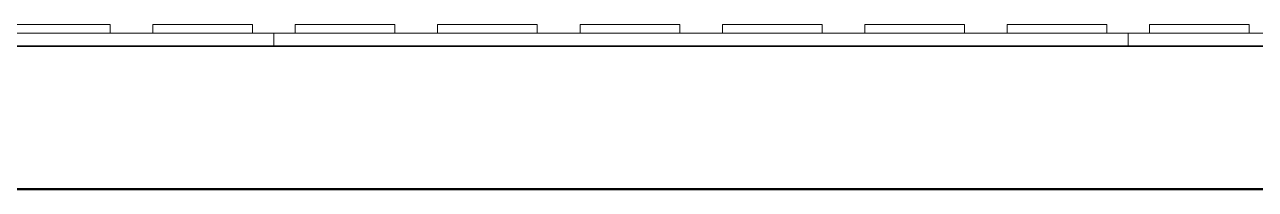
# Model space of a CAD drawing. Header units: millimetres. Extents: x -153298 to 620751, y -313239 to 250031.
# Drawn here: x 125570.3 to 126002.5, y -294559.5 to -294501.8 of the extents above; entities that cross this region are included whole.
import ezdxf

# ---------------------------------------------------------------- set-up
doc = ezdxf.new("R2010")
doc.units = ezdxf.units.MM
for name, color, linetype, lineweight in [('A-FLOR-LEVL', 7, 'Continuous', 35), ('A-FLOR-LEVL-E', 7, 'Continuous', 35), ('A-GENM', 7, 'Continuous', 9)]:
    doc.layers.add(name, color=color, linetype=linetype, lineweight=lineweight)

# ---------------------------------------------------------------- blocks, each defined once
blk = doc.blocks.new('Ramp - Ramp-6647670-2120-01 ENTRANCE 1 SECTION A')
at = {"layer": 'A-FLOR-LEVL', "color": 7}
for p, q in [((-856476.1881364416, 101937.4035925976), (-858376.1881364417, 101937.4035925976)), ((-858376.1881364417, 101887.4035925976), (-856476.1881364416, 101887.4035925976))]:
    blk.add_line(p, q, dxfattribs=at)
at = {"layer": 'A-FLOR-LEVL-E', "color": 7}
blk.add_line((-856476.1881364416, 101887.2302818527), (-858176.8450252687, 101887.2302818527), dxfattribs=at)
blk = doc.blocks.new('DPA_GM_Tactile Tile Line Base - Decision Tactile-V38-2120-01 ENTRANCE 1 SECTION A')
at = {"layer": 'A-GENM', "color": 7}
for p, q in [((-857684.8738653887, 101945.0000000002), (-857649.8738653887, 101945.0000000002)), ((-857649.8738653887, 101945.0000000002), (-857679.7482340594, 101945.0000000002)), ((-857679.7482340594, 101945.0000000002), (-857649.8738653887, 101945.0000000002)), ((-857649.8738653887, 101945.0000000002), (-857679.7482340594, 101945.0000000002)), ((-857679.7482340594, 101945.0000000002), (-857649.8738653887, 101945.0000000002)), ((-857649.8738653887, 101945.0000000002), (-857679.7482340594, 101945.0000000002)), ((-857679.7482340594, 101945.0000000002), (-857649.8738653887, 101945.0000000002)), ((-857649.8738653887, 101945.0000000002), (-857679.7482340594, 101945.0000000002)), ((-857679.7482340594, 101945.0000000002), (-857649.8738653887, 101945.0000000002)), ((-857649.8738653887, 101945.0000000002), (-857679.7482340594, 101945.0000000002)), ((-857679.7482340594, 101945.0000000002), (-857649.8738653887, 101945.0000000002)), ((-857649.8738653887, 101945.0000000002), (-857679.7482340594, 101945.0000000002)), ((-857649.8738653887, 101942.0000000002), (-857649.8738653887, 101945.0000000002)), ((-857649.8738653887, 101942.0000000002), (-857649.8738653887, 101945.0000000002)), ((-857649.8738653887, 101942.0000000002), (-857649.8738653887, 101945.0000000002)), ((-857649.8738653887, 101942.0000000002), (-857649.8738653887, 101945.0000000002)), ((-857649.8738653887, 101942.0000000002), (-857649.8738653887, 101945.0000000002)), ((-857649.8738653887, 101942.0000000002), (-857649.8738653887, 101945.0000000002)), ((-857634.8738653887, 101945.0000000002), (-857634.8738653887, 101942.0000000002)), ((-857621.903198678, 101945.0000000002), (-857634.8738653887, 101945.0000000002)), ((-857634.8738653887, 101945.0000000002), (-857621.903198678, 101945.0000000002)), ((-857634.8738653887, 101945.0000000002), (-857634.8738653887, 101942.0000000002)), ((-857621.903198678, 101945.0000000002), (-857634.8738653887, 101945.0000000002)), ((-857634.8738653887, 101945.0000000002), (-857621.903198678, 101945.0000000002)), ((-857634.8738653887, 101945.0000000002), (-857634.8738653887, 101942.0000000002)), ((-857621.903198678, 101945.0000000002), (-857634.8738653887, 101945.0000000002)), ((-857634.8738653887, 101945.0000000002), (-857621.903198678, 101945.0000000002)), ((-857634.8738653887, 101945.0000000002), (-857634.8738653887, 101942.0000000002)), ((-857621.903198678, 101945.0000000002), (-857634.8738653887, 101945.0000000002)), ((-857634.8738653887, 101945.0000000002), (-857621.903198678, 101945.0000000002)), ((-857634.8738653887, 101945.0000000002), (-857634.8738653887, 101942.0000000002)), ((-857621.903198678, 101945.0000000002), (-857634.8738653887, 101945.0000000002)), ((-857634.8738653887, 101945.0000000002), (-857621.903198678, 101945.0000000002)), ((-857634.8738653887, 101945.0000000002), (-857634.8738653887, 101942.0000000002)), ((-857621.903198678, 101945.0000000002), (-857634.8738653887, 101945.0000000002)), ((-857634.8738653887, 101945.0000000002), (-857599.8738653888, 101945.0000000002)), ((-857599.8738653888, 101945.0000000002), (-857621.4339759079, 101945.0000000002)), ((-857621.4339759079, 101945.0000000002), (-857599.8738653888, 101945.0000000002)), ((-857599.8738653888, 101945.0000000002), (-857621.4339759079, 101945.0000000002)), ((-857621.4339759079, 101945.0000000002), (-857599.8738653888, 101945.0000000002)), ((-857599.8738653888, 101945.0000000002), (-857621.4339759079, 101945.0000000002)), ((-857621.4339759079, 101945.0000000002), (-857599.8738653888, 101945.0000000002)), ((-857599.8738653888, 101945.0000000002), (-857621.4339759079, 101945.0000000002)), ((-857621.4339759079, 101945.0000000002), (-857599.8738653888, 101945.0000000002)), ((-857599.8738653888, 101945.0000000002), (-857621.4339759079, 101945.0000000002)), ((-857621.4339759079, 101945.0000000002), (-857599.8738653888, 101945.0000000002)), ((-857599.8738653888, 101945.0000000002), (-857621.4339759079, 101945.0000000002)), ((-857599.8738653887, 101942.0000000002), (-857599.8738653887, 101945.0000000002)), ((-857599.8738653887, 101942.0000000002), (-857599.8738653887, 101945.0000000002)), ((-857599.8738653887, 101942.0000000002), (-857599.8738653887, 101945.0000000002)), ((-857599.8738653887, 101942.0000000002), (-857599.8738653887, 101945.0000000002)), ((-857599.8738653887, 101942.0000000002), (-857599.8738653887, 101945.0000000002)), ((-857599.8738653887, 101942.0000000002), (-857599.8738653887, 101945.0000000002)), ((-857584.8738653887, 101945.0000000002), (-857584.8738653887, 101942.0000000002)), ((-857584.8738653887, 101945.0000000002), (-857562.8445320994, 101945.0000000002)), ((-857562.8445320994, 101945.0000000002), (-857584.8738653887, 101945.0000000002)), ((-857584.8738653887, 101945.0000000002), (-857584.8738653887, 101942.0000000002)), ((-857584.8738653887, 101945.0000000002), (-857562.8445320994, 101945.0000000002)), ((-857562.8445320994, 101945.0000000002), (-857584.8738653887, 101945.0000000002)), ((-857584.8738653887, 101945.0000000002), (-857584.8738653887, 101942.0000000002)), ((-857584.8738653887, 101945.0000000002), (-857562.8445320994, 101945.0000000002)), ((-857562.8445320994, 101945.0000000002), (-857584.8738653887, 101945.0000000002)), ((-857584.8738653887, 101945.0000000002), (-857584.8738653887, 101942.0000000002)), ((-857584.8738653887, 101945.0000000002), (-857562.8445320994, 101945.0000000002)), ((-857562.8445320994, 101945.0000000002), (-857584.8738653887, 101945.0000000002)), ((-857584.8738653887, 101945.0000000002), (-857584.8738653887, 101942.0000000002)), ((-857584.8738653887, 101945.0000000002), (-857562.8445320994, 101945.0000000002)), ((-857562.8445320994, 101945.0000000002), (-857584.8738653887, 101945.0000000002)), ((-857584.8738653887, 101945.0000000002), (-857584.8738653887, 101942.0000000002)), ((-857584.8738653887, 101945.0000000002), (-857549.8738653888, 101945.0000000002)), ((-857562.8445320994, 101945.0000000002), (-857584.8738653887, 101945.0000000002)), ((-857562.8209115231, 101945.0000000002), (-857549.8738653888, 101945.0000000002)), ((-857549.8738653888, 101945.0000000002), (-857562.8209115231, 101945.0000000002)), ((-857562.8209115231, 101945.0000000002), (-857549.8738653888, 101945.0000000002)), ((-857549.8738653888, 101945.0000000002), (-857562.8209115231, 101945.0000000002)), ((-857562.8209115231, 101945.0000000002), (-857549.8738653888, 101945.0000000002)), ((-857549.8738653888, 101945.0000000002), (-857562.8209115231, 101945.0000000002)), ((-857562.8209115231, 101945.0000000002), (-857549.8738653888, 101945.0000000002)), ((-857549.8738653888, 101945.0000000002), (-857562.8209115231, 101945.0000000002)), ((-857562.8209115231, 101945.0000000002), (-857549.8738653888, 101945.0000000002)), ((-857549.8738653888, 101945.0000000002), (-857562.8209115231, 101945.0000000002)), ((-857549.8738653888, 101945.0000000002), (-857562.8209115231, 101945.0000000002)), ((-857549.8738653888, 101942.0000000002), (-857549.8738653888, 101945.0000000002)), ((-857549.8738653888, 101942.0000000002), (-857549.8738653888, 101945.0000000002)), ((-857549.8738653888, 101942.0000000002), (-857549.8738653888, 101945.0000000002)), ((-857549.8738653888, 101942.0000000002), (-857549.8738653888, 101945.0000000002)), ((-857549.8738653888, 101942.0000000002), (-857549.8738653888, 101945.0000000002)), ((-857549.8738653888, 101942.0000000002), (-857549.8738653888, 101945.0000000002)), ((-857534.8738653887, 101945.0000000002), (-857534.8738653887, 101942.0000000002)), ((-857534.8738653888, 101945.0000000002), (-857504.9994967179, 101945.0000000002)), ((-857504.9994967179, 101945.0000000002), (-857534.8738653888, 101945.0000000002)), ((-857534.8738653887, 101945.0000000002), (-857534.8738653887, 101942.0000000002)), ((-857534.8738653888, 101945.0000000002), (-857504.9994967179, 101945.0000000002)), ((-857504.9994967179, 101945.0000000002), (-857534.8738653888, 101945.0000000002)), ((-857534.8738653887, 101945.0000000002), (-857534.8738653887, 101942.0000000002)), ((-857534.8738653888, 101945.0000000002), (-857504.9994967179, 101945.0000000002)), ((-857504.9994967179, 101945.0000000002), (-857534.8738653888, 101945.0000000002)), ((-857534.8738653887, 101945.0000000002), (-857534.8738653887, 101942.0000000002)), ((-857534.8738653888, 101945.0000000002), (-857504.9994967179, 101945.0000000002)), ((-857504.9994967179, 101945.0000000002), (-857534.8738653888, 101945.0000000002)), ((-857534.8738653887, 101945.0000000002), (-857534.8738653887, 101942.0000000002)), ((-857534.8738653888, 101945.0000000002), (-857504.9994967179, 101945.0000000002)), ((-857504.9994967179, 101945.0000000002), (-857534.8738653888, 101945.0000000002)), ((-857534.8738653887, 101945.0000000002), (-857534.8738653887, 101942.0000000002)), ((-857534.8738653888, 101945.0000000002), (-857499.8738653887, 101945.0000000002)), ((-857504.9994967179, 101945.0000000002), (-857534.8738653888, 101945.0000000002)), ((-857504.124879001, 101945.0000000002), (-857499.8738653887, 101945.0000000002)), ((-857499.8738653887, 101945.0000000002), (-857504.124879001, 101945.0000000002)), ((-857504.124879001, 101945.0000000002), (-857499.8738653887, 101945.0000000002)), ((-857499.8738653887, 101945.0000000002), (-857504.124879001, 101945.0000000002)), ((-857504.124879001, 101945.0000000002), (-857499.8738653887, 101945.0000000002)), ((-857499.8738653887, 101945.0000000002), (-857504.124879001, 101945.0000000002)), ((-857504.124879001, 101945.0000000002), (-857499.8738653887, 101945.0000000002)), ((-857499.8738653887, 101945.0000000002), (-857504.124879001, 101945.0000000002)), ((-857504.124879001, 101945.0000000002), (-857499.8738653887, 101945.0000000002)), ((-857499.8738653887, 101945.0000000002), (-857504.124879001, 101945.0000000002)), ((-857499.8738653887, 101945.0000000002), (-857504.124879001, 101945.0000000002)), ((-857499.8738653887, 101942.0000000002), (-857499.8738653887, 101945.0000000002)), ((-857499.8738653887, 101942.0000000002), (-857499.8738653887, 101945.0000000002)), ((-857499.8738653887, 101942.0000000002), (-857499.8738653887, 101945.0000000002)), ((-857499.8738653887, 101942.0000000002), (-857499.8738653887, 101945.0000000002)), ((-857499.8738653887, 101942.0000000002), (-857499.8738653887, 101945.0000000002)), ((-857499.8738653887, 101942.0000000002), (-857499.8738653887, 101945.0000000002)), ((-857484.8738653888, 101945.0000000002), (-857484.8738653888, 101942.0000000002)), ((-857484.8738653888, 101945.0000000002), (-857449.8738653887, 101945.0000000002)), ((-857449.8738653887, 101945.0000000002), (-857484.8738653888, 101945.0000000002)), ((-857484.8738653888, 101945.0000000002), (-857484.8738653888, 101942.0000000002)), ((-857484.8738653888, 101945.0000000002), (-857449.8738653887, 101945.0000000002)), ((-857449.8738653887, 101945.0000000002), (-857484.8738653888, 101945.0000000002)), ((-857484.8738653888, 101945.0000000002), (-857484.8738653888, 101942.0000000002)), ((-857484.8738653888, 101945.0000000002), (-857449.8738653887, 101945.0000000002)), ((-857449.8738653887, 101945.0000000002), (-857484.8738653888, 101945.0000000002)), ((-857484.8738653888, 101945.0000000002), (-857484.8738653888, 101942.0000000002)), ((-857484.8738653888, 101945.0000000002), (-857449.8738653887, 101945.0000000002)), ((-857449.8738653887, 101945.0000000002), (-857484.8738653888, 101945.0000000002)), ((-857484.8738653888, 101945.0000000002), (-857484.8738653888, 101942.0000000002)), ((-857484.8738653888, 101945.0000000002), (-857449.8738653887, 101945.0000000002)), ((-857449.8738653887, 101945.0000000002), (-857484.8738653888, 101945.0000000002)), ((-857484.8738653888, 101945.0000000002), (-857484.8738653888, 101942.0000000002)), ((-857484.8738653888, 101945.0000000002), (-857449.8738653887, 101945.0000000002)), ((-857449.8738653887, 101945.0000000002), (-857484.8738653888, 101945.0000000002)), ((-857449.8738653887, 101942.0000000002), (-857449.8738653887, 101945.0000000002)), ((-857449.8738653887, 101942.0000000002), (-857449.8738653887, 101945.0000000002)), ((-857449.8738653887, 101942.0000000002), (-857449.8738653887, 101945.0000000002)), ((-857449.8738653887, 101942.0000000002), (-857449.8738653887, 101945.0000000002)), ((-857449.8738653887, 101942.0000000002), (-857449.8738653887, 101945.0000000002)), ((-857449.8738653887, 101942.0000000002), (-857449.8738653887, 101945.0000000002)), ((-857434.8738653887, 101945.0000000002), (-857434.8738653887, 101942.0000000002)), ((-857399.8738653887, 101945.0000000002), (-857434.8738653887, 101945.0000000002)), ((-857434.8738653887, 101945.0000000002), (-857399.8738653887, 101945.0000000002)), ((-857434.8738653887, 101945.0000000002), (-857434.8738653887, 101942.0000000002)), ((-857399.8738653887, 101945.0000000002), (-857434.8738653887, 101945.0000000002)), ((-857434.8738653887, 101945.0000000002), (-857399.8738653887, 101945.0000000002)), ((-857434.8738653887, 101945.0000000002), (-857434.8738653887, 101942.0000000002)), ((-857399.8738653887, 101945.0000000002), (-857434.8738653887, 101945.0000000002)), ((-857434.8738653887, 101945.0000000002), (-857399.8738653887, 101945.0000000002)), ((-857434.8738653887, 101945.0000000002), (-857434.8738653887, 101942.0000000002)), ((-857399.8738653887, 101945.0000000002), (-857434.8738653887, 101945.0000000002)), ((-857434.8738653887, 101945.0000000002), (-857399.8738653887, 101945.0000000002)), ((-857434.8738653887, 101945.0000000002), (-857434.8738653887, 101942.0000000002)), ((-857399.8738653887, 101945.0000000002), (-857434.8738653887, 101945.0000000002)), ((-857434.8738653887, 101945.0000000002), (-857399.8738653887, 101945.0000000002)), ((-857434.8738653887, 101945.0000000002), (-857434.8738653887, 101942.0000000002)), ((-857399.8738653887, 101945.0000000002), (-857434.8738653887, 101945.0000000002)), ((-857434.8738653887, 101945.0000000002), (-857399.8738653887, 101945.0000000002)), ((-857399.8738653887, 101942.0000000002), (-857399.8738653887, 101945.0000000002)), ((-857399.8738653887, 101942.0000000002), (-857399.8738653887, 101945.0000000002)), ((-857399.8738653887, 101942.0000000002), (-857399.8738653887, 101945.0000000002)), ((-857399.8738653887, 101942.0000000002), (-857399.8738653887, 101945.0000000002)), ((-857399.8738653887, 101942.0000000002), (-857399.8738653887, 101945.0000000002)), ((-857399.8738653887, 101942.0000000002), (-857399.8738653887, 101945.0000000002)), ((-857384.8738653887, 101945.0000000002), (-857384.8738653887, 101942.0000000002)), ((-857349.8738653887, 101945.0000000002), (-857384.8738653887, 101945.0000000002)), ((-857384.8738653887, 101945.0000000002), (-857349.8738653887, 101945.0000000002)), ((-857384.8738653887, 101945.0000000002), (-857384.8738653887, 101942.0000000002)), ((-857349.8738653887, 101945.0000000002), (-857384.8738653887, 101945.0000000002)), ((-857384.8738653887, 101945.0000000002), (-857349.8738653887, 101945.0000000002)), ((-857384.8738653887, 101945.0000000002), (-857384.8738653887, 101942.0000000002)), ((-857349.8738653887, 101945.0000000002), (-857384.8738653887, 101945.0000000002)), ((-857384.8738653887, 101945.0000000002), (-857349.8738653887, 101945.0000000002)), ((-857384.8738653887, 101945.0000000002), (-857384.8738653887, 101942.0000000002)), ((-857349.8738653887, 101945.0000000002), (-857384.8738653887, 101945.0000000002)), ((-857384.8738653887, 101945.0000000002), (-857349.8738653887, 101945.0000000002)), ((-857384.8738653887, 101945.0000000002), (-857384.8738653887, 101942.0000000002)), ((-857349.8738653887, 101945.0000000002), (-857384.8738653887, 101945.0000000002)), ((-857384.8738653887, 101945.0000000002), (-857349.8738653887, 101945.0000000002)), ((-857384.8738653887, 101945.0000000002), (-857384.8738653887, 101942.0000000002)), ((-857349.8738653887, 101945.0000000002), (-857384.8738653887, 101945.0000000002)), ((-857384.8738653887, 101945.0000000002), (-857349.8738653887, 101945.0000000002)), ((-857349.8738653887, 101942.0000000002), (-857349.8738653887, 101945.0000000002)), ((-857349.8738653887, 101942.0000000002), (-857349.8738653887, 101945.0000000002)), ((-857349.8738653887, 101942.0000000002), (-857349.8738653887, 101945.0000000002)), ((-857349.8738653887, 101942.0000000002), (-857349.8738653887, 101945.0000000002)), ((-857349.8738653887, 101942.0000000002), (-857349.8738653887, 101945.0000000002)), ((-857349.8738653887, 101942.0000000002), (-857349.8738653887, 101945.0000000002)), ((-857334.8738653887, 101945.0000000002), (-857334.8738653887, 101942.0000000002)), ((-857299.8738653888, 101945.0000000002), (-857334.8738653887, 101945.0000000002)), ((-857334.8738653887, 101945.0000000002), (-857299.8738653888, 101945.0000000002)), ((-857334.8738653887, 101945.0000000002), (-857334.8738653887, 101942.0000000002)), ((-857299.8738653888, 101945.0000000002), (-857334.8738653887, 101945.0000000002)), ((-857334.8738653887, 101945.0000000002), (-857299.8738653888, 101945.0000000002)), ((-857334.8738653887, 101945.0000000002), (-857334.8738653887, 101942.0000000002)), ((-857299.8738653888, 101945.0000000002), (-857334.8738653887, 101945.0000000002)), ((-857334.8738653887, 101945.0000000002), (-857299.8738653888, 101945.0000000002)), ((-857334.8738653887, 101945.0000000002), (-857334.8738653887, 101942.0000000002)), ((-857299.8738653888, 101945.0000000002), (-857334.8738653887, 101945.0000000002)), ((-857334.8738653887, 101945.0000000002), (-857299.8738653888, 101945.0000000002)), ((-857334.8738653887, 101945.0000000002), (-857334.8738653887, 101942.0000000002)), ((-857299.8738653888, 101945.0000000002), (-857334.8738653887, 101945.0000000002)), ((-857334.8738653887, 101945.0000000002), (-857299.8738653888, 101945.0000000002)), ((-857334.8738653887, 101945.0000000002), (-857334.8738653887, 101942.0000000002)), ((-857299.8738653888, 101945.0000000002), (-857334.8738653887, 101945.0000000002)), ((-857334.8738653887, 101945.0000000002), (-857299.8738653888, 101945.0000000002)), ((-857299.8738653887, 101942.0000000002), (-857299.8738653887, 101945.0000000002)), ((-857299.8738653887, 101942.0000000002), (-857299.8738653887, 101945.0000000002)), ((-857299.8738653887, 101942.0000000002), (-857299.8738653887, 101945.0000000002)), ((-857299.8738653887, 101942.0000000002), (-857299.8738653887, 101945.0000000002)), ((-857299.8738653887, 101942.0000000002), (-857299.8738653887, 101945.0000000002)), ((-857299.8738653887, 101942.0000000002), (-857299.8738653887, 101945.0000000002)), ((-857284.8738653887, 101945.0000000002), (-857284.8738653887, 101942.0000000002)), ((-857284.8738653887, 101945.0000000002), (-857249.8738653888, 101945.0000000002)), ((-857249.8738653888, 101945.0000000002), (-857284.8738653887, 101945.0000000002)), ((-857284.8738653887, 101945.0000000002), (-857284.8738653887, 101942.0000000002)), ((-857284.8738653887, 101945.0000000002), (-857249.8738653888, 101945.0000000002)), ((-857249.8738653888, 101945.0000000002), (-857284.8738653887, 101945.0000000002)), ((-857284.8738653887, 101945.0000000002), (-857284.8738653887, 101942.0000000002)), ((-857284.8738653887, 101945.0000000002), (-857249.8738653888, 101945.0000000002)), ((-857249.8738653888, 101945.0000000002), (-857284.8738653887, 101945.0000000002)), ((-857284.8738653887, 101945.0000000002), (-857284.8738653887, 101942.0000000002)), ((-857284.8738653887, 101945.0000000002), (-857249.8738653888, 101945.0000000002)), ((-857249.8738653888, 101945.0000000002), (-857284.8738653887, 101945.0000000002)), ((-857284.8738653887, 101945.0000000002), (-857284.8738653887, 101942.0000000002)), ((-857284.8738653887, 101945.0000000002), (-857249.8738653888, 101945.0000000002)), ((-857249.8738653888, 101945.0000000002), (-857284.8738653887, 101945.0000000002)), ((-857284.8738653887, 101945.0000000002), (-857284.8738653887, 101942.0000000002)), ((-857284.8738653887, 101945.0000000002), (-857249.8738653888, 101945.0000000002)), ((-857249.8738653888, 101945.0000000002), (-857284.8738653887, 101945.0000000002)), ((-857249.8738653888, 101942.0000000002), (-857249.8738653888, 101945.0000000002)), ((-857249.8738653888, 101942.0000000002), (-857249.8738653888, 101945.0000000002)), ((-857249.8738653888, 101942.0000000002), (-857249.8738653888, 101945.0000000002)), ((-857249.8738653888, 101942.0000000002), (-857249.8738653888, 101945.0000000002)), ((-857249.8738653888, 101942.0000000002), (-857249.8738653888, 101945.0000000002)), ((-857249.8738653888, 101942.0000000002), (-857249.8738653888, 101945.0000000002)), ((-857892.3738653887, 101942.0000000002), (-857592.3738653887, 101942.0000000002)), ((-857634.2775673488, 101942.0000000002), (-857650.4701634287, 101942.0000000002)), ((-857592.3738653887, 101942.0000000002), (-857600.4701634287, 101942.0000000002)), ((-857592.3738653887, 101937.4035925976), (-857592.3738653887, 101942.0000000002)), ((-857592.3738653887, 101937.5679513936), (-857592.3738653887, 101942.0000000002)), ((-857592.3738653887, 101942.0000000002), (-857292.3738653887, 101942.0000000002)), ((-857584.2775673487, 101942.0000000002), (-857592.3738653887, 101942.0000000002)), ((-857592.3738653887, 101942.0000000002), (-857592.3738653887, 101937.4035925976)), ((-857592.3738653887, 101937.5679513936), (-857592.3738653887, 101942.0000000002)), ((-857534.2775673488, 101942.0000000002), (-857550.4701634287, 101942.0000000002)), ((-857484.2775673488, 101942.0000000002), (-857500.4701634287, 101942.0000000002)), ((-857434.2775673488, 101942.0000000002), (-857450.4701634286, 101942.0000000002)), ((-857384.2775673488, 101942.0000000002), (-857400.4701634286, 101942.0000000002)), ((-857334.2775673488, 101942.0000000002), (-857350.4701634286, 101942.0000000002)), ((-857292.3738653887, 101942.0000000002), (-857300.4701634287, 101942.0000000002)), ((-857292.3738653887, 101937.4035925976), (-857292.3738653887, 101942.0000000002)), ((-857292.3738653887, 101937.5679513936), (-857292.3738653887, 101942.0000000002)), ((-857292.3738653887, 101942.0000000002), (-856992.3738653887, 101942.0000000002)), ((-857284.2775673487, 101942.0000000002), (-857292.3738653887, 101942.0000000002)), ((-857292.3738653887, 101942.0000000002), (-857292.3738653887, 101937.4035925976)), ((-857292.3738653887, 101937.5679513936), (-857292.3738653887, 101942.0000000002)), ((-857234.2775673488, 101942.0000000002), (-857250.4701634287, 101942.0000000002))]:
    blk.add_line(p, q, dxfattribs=at)

msp = doc.modelspace()

# ---------------------------------------------------------------- block references
at = {"layer": 'A-FLOR-LEVL-E', "color": 7}
msp.add_blockref('Ramp - Ramp-6647670-2120-01 ENTRANCE 1 SECTION A', (983250.2538571953, -396446.7529596833), dxfattribs=at)
at = {"layer": 'A-GENM', "color": 7}
msp.add_blockref('DPA_GM_Tactile Tile Line Base - Decision Tactile-V38-2120-01 ENTRANCE 1 SECTION A', (983250.2538571953, -396446.7529596833), dxfattribs=at)

doc.saveas('drawing.dxf')
